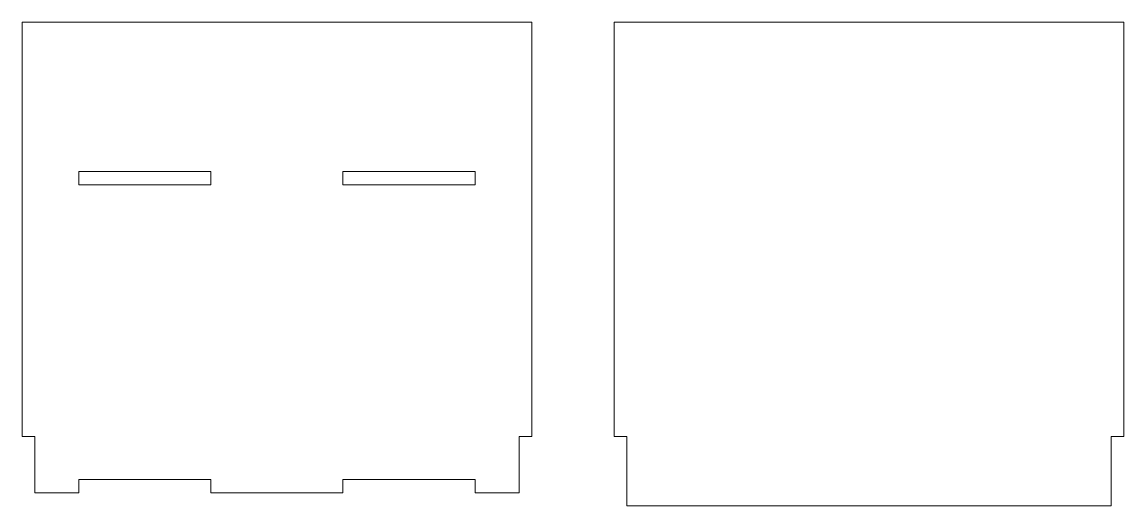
# Model space of a CAD drawing. Header units: inches. Extents: x 14 to 264, y -381 to -14.
# Drawn here: x 14.1 to 264.4, y -124.1 to -14.1 of the extents above; entities that cross this region are included whole.
import ezdxf

# ---------------------------------------------------------------- set-up
doc = ezdxf.new("R2010")
doc.units = ezdxf.units.IN
doc.header["$MEASUREMENT"] = 0
doc.layers.add('Layer 1', color=7, linetype='Continuous')

# ---------------------------------------------------------------- blocks, each defined once
blk = doc.blocks.new('block 60')
at = {"layer": 'Layer 1', "color": 7, "lineweight": 9, "true_color": 0xffffff}
blk.add_lwpolyline([(57.01, -48.11), (57.01, -51.11)], dxfattribs=at)
blk = doc.blocks.new('block 61')
at = {"layer": 'Layer 1', "color": 7, "lineweight": 9, "true_color": 0xffffff}
blk.add_lwpolyline([(72.01, -14.11), (14.11, -14.11)], dxfattribs=at)
blk = doc.blocks.new('block 62')
at = {"layer": 'Layer 1', "color": 7, "lineweight": 9, "true_color": 0xffffff}
blk.add_lwpolyline([(14.11, -14.11), (14.11, -108.31)], dxfattribs=at)
blk = doc.blocks.new('block 63')
at = {"layer": 'Layer 1', "color": 7, "lineweight": 9, "true_color": 0xffffff}
blk.add_lwpolyline([(14.11, -108.31), (17.01, -108.31)], dxfattribs=at)
blk = doc.blocks.new('block 64')
at = {"layer": 'Layer 1', "color": 7, "lineweight": 9, "true_color": 0xffffff}
blk.add_lwpolyline([(17.01, -108.31), (17.01, -121.11)], dxfattribs=at)
blk = doc.blocks.new('block 65')
at = {"layer": 'Layer 1', "color": 7, "lineweight": 9, "true_color": 0xffffff}
blk.add_lwpolyline([(17.01, -121.11), (27.01, -121.11)], dxfattribs=at)
blk = doc.blocks.new('block 66')
at = {"layer": 'Layer 1', "color": 7, "lineweight": 9, "true_color": 0xffffff}
blk.add_lwpolyline([(27.01, -121.11), (27.01, -118.11)], dxfattribs=at)
blk = doc.blocks.new('block 67')
at = {"layer": 'Layer 1', "color": 7, "lineweight": 9, "true_color": 0xffffff}
blk.add_lwpolyline([(27.01, -118.11), (57.01, -118.11)], dxfattribs=at)
blk = doc.blocks.new('block 68')
at = {"layer": 'Layer 1', "color": 7, "lineweight": 9, "true_color": 0xffffff}
blk.add_lwpolyline([(57.01, -118.11), (57.01, -121.11)], dxfattribs=at)
blk = doc.blocks.new('block 69')
at = {"layer": 'Layer 1', "color": 7, "lineweight": 9, "true_color": 0xffffff}
blk.add_lwpolyline([(57.01, -121.11), (72.01, -121.11)], dxfattribs=at)
blk = doc.blocks.new('block 70')
at = {"layer": 'Layer 1', "color": 7, "lineweight": 9, "true_color": 0xffffff}
blk.add_lwpolyline([(87.01, -121.11), (72.01, -121.11)], dxfattribs=at)
blk = doc.blocks.new('block 71')
at = {"layer": 'Layer 1', "color": 7, "lineweight": 9, "true_color": 0xffffff}
blk.add_lwpolyline([(87.01, -118.11), (87.01, -121.11)], dxfattribs=at)
blk = doc.blocks.new('block 72')
at = {"layer": 'Layer 1', "color": 7, "lineweight": 9, "true_color": 0xffffff}
blk.add_lwpolyline([(117.01, -118.11), (87.01, -118.11)], dxfattribs=at)
blk = doc.blocks.new('block 73')
at = {"layer": 'Layer 1', "color": 7, "lineweight": 9, "true_color": 0xffffff}
blk.add_lwpolyline([(117.01, -121.11), (117.01, -118.11)], dxfattribs=at)
blk = doc.blocks.new('block 74')
at = {"layer": 'Layer 1', "color": 7, "lineweight": 9, "true_color": 0xffffff}
blk.add_lwpolyline([(127.01, -121.11), (117.01, -121.11)], dxfattribs=at)
blk = doc.blocks.new('block 75')
at = {"layer": 'Layer 1', "color": 7, "lineweight": 9, "true_color": 0xffffff}
blk.add_lwpolyline([(127.01, -108.31), (127.01, -121.11)], dxfattribs=at)
blk = doc.blocks.new('block 76')
at = {"layer": 'Layer 1', "color": 7, "lineweight": 9, "true_color": 0xffffff}
blk.add_lwpolyline([(129.91, -108.31), (127.01, -108.31)], dxfattribs=at)
blk = doc.blocks.new('block 77')
at = {"layer": 'Layer 1', "color": 7, "lineweight": 9, "true_color": 0xffffff}
blk.add_lwpolyline([(129.91, -14.11), (129.91, -108.31)], dxfattribs=at)
blk = doc.blocks.new('block 78')
at = {"layer": 'Layer 1', "color": 7, "lineweight": 9, "true_color": 0xffffff}
blk.add_lwpolyline([(72.01, -14.11), (129.91, -14.11)], dxfattribs=at)
blk = doc.blocks.new('block 79')
at = {"layer": 'Layer 1', "color": 7, "lineweight": 9, "true_color": 0xffffff}
blk.add_lwpolyline([(27.01, -51.11), (57.01, -51.11)], dxfattribs=at)
blk = doc.blocks.new('block 80')
at = {"layer": 'Layer 1', "color": 7, "lineweight": 9, "true_color": 0xffffff}
blk.add_lwpolyline([(27.01, -51.11), (27.01, -48.11)], dxfattribs=at)
blk = doc.blocks.new('block 81')
at = {"layer": 'Layer 1', "color": 7, "lineweight": 9, "true_color": 0xffffff}
blk.add_lwpolyline([(57.01, -48.11), (27.01, -48.11)], dxfattribs=at)
blk = doc.blocks.new('block 82')
at = {"layer": 'Layer 1', "color": 7, "lineweight": 9, "true_color": 0xffffff}
blk.add_lwpolyline([(117.01, -51.11), (117.01, -48.11)], dxfattribs=at)
blk = doc.blocks.new('block 83')
at = {"layer": 'Layer 1', "color": 7, "lineweight": 9, "true_color": 0xffffff}
blk.add_lwpolyline([(117.01, -51.11), (87.01, -51.11)], dxfattribs=at)
blk = doc.blocks.new('block 84')
at = {"layer": 'Layer 1', "color": 7, "lineweight": 9, "true_color": 0xffffff}
blk.add_lwpolyline([(87.01, -48.11), (87.01, -51.11)], dxfattribs=at)
blk = doc.blocks.new('block 85')
at = {"layer": 'Layer 1', "color": 7, "lineweight": 9, "true_color": 0xffffff}
blk.add_lwpolyline([(87.01, -48.11), (117.01, -48.11)], dxfattribs=at)
blk = doc.blocks.new('block 126')
at = {"layer": 'Layer 1', "color": 7, "lineweight": 9, "true_color": 0xffffff}
blk.add_lwpolyline([(206.49, -14.11), (148.59, -14.11)], dxfattribs=at)
blk = doc.blocks.new('block 127')
at = {"layer": 'Layer 1', "color": 7, "lineweight": 9, "true_color": 0xffffff}
blk.add_lwpolyline([(148.59, -14.11), (148.59, -108.31)], dxfattribs=at)
blk = doc.blocks.new('block 128')
at = {"layer": 'Layer 1', "color": 7, "lineweight": 9, "true_color": 0xffffff}
blk.add_lwpolyline([(148.59, -108.31), (151.49, -108.31)], dxfattribs=at)
blk = doc.blocks.new('block 129')
at = {"layer": 'Layer 1', "color": 7, "lineweight": 9, "true_color": 0xffffff}
blk.add_lwpolyline([(151.49, -108.31), (151.49, -124.11)], dxfattribs=at)
blk = doc.blocks.new('block 130')
at = {"layer": 'Layer 1', "color": 7, "lineweight": 9, "true_color": 0xffffff}
blk.add_lwpolyline([(261.49, -124.11), (151.49, -124.11)], dxfattribs=at)
blk = doc.blocks.new('block 131')
at = {"layer": 'Layer 1', "color": 7, "lineweight": 9, "true_color": 0xffffff}
blk.add_lwpolyline([(261.49, -108.31), (261.49, -124.11)], dxfattribs=at)
blk = doc.blocks.new('block 132')
at = {"layer": 'Layer 1', "color": 7, "lineweight": 9, "true_color": 0xffffff}
blk.add_lwpolyline([(264.39, -108.31), (261.49, -108.31)], dxfattribs=at)
blk = doc.blocks.new('block 133')
at = {"layer": 'Layer 1', "color": 7, "lineweight": 9, "true_color": 0xffffff}
blk.add_lwpolyline([(264.39, -14.11), (264.39, -108.31)], dxfattribs=at)
blk = doc.blocks.new('block 134')
at = {"layer": 'Layer 1', "color": 7, "lineweight": 9, "true_color": 0xffffff}
blk.add_lwpolyline([(206.49, -14.11), (264.39, -14.11)], dxfattribs=at)

msp = doc.modelspace()

# ---------------------------------------------------------------- block references
at = {"layer": 'Layer 1'}
for name in ['block 61', 'block 62', 'block 78', 'block 77', 'block 126', 'block 127', 'block 134', 'block 133', 'block 80', 'block 81', 'block 60', 'block 84', 'block 85', 'block 82', 'block 79', 'block 83', 'block 63', 'block 64', 'block 75', 'block 76', 'block 128', 'block 129', 'block 131', 'block 132', 'block 66', 'block 67', 'block 68', 'block 71', 'block 72', 'block 73', 'block 65', 'block 69', 'block 70', 'block 74', 'block 130']:
    msp.add_blockref(name, (0, 0), dxfattribs=at)

doc.saveas('drawing.dxf')
